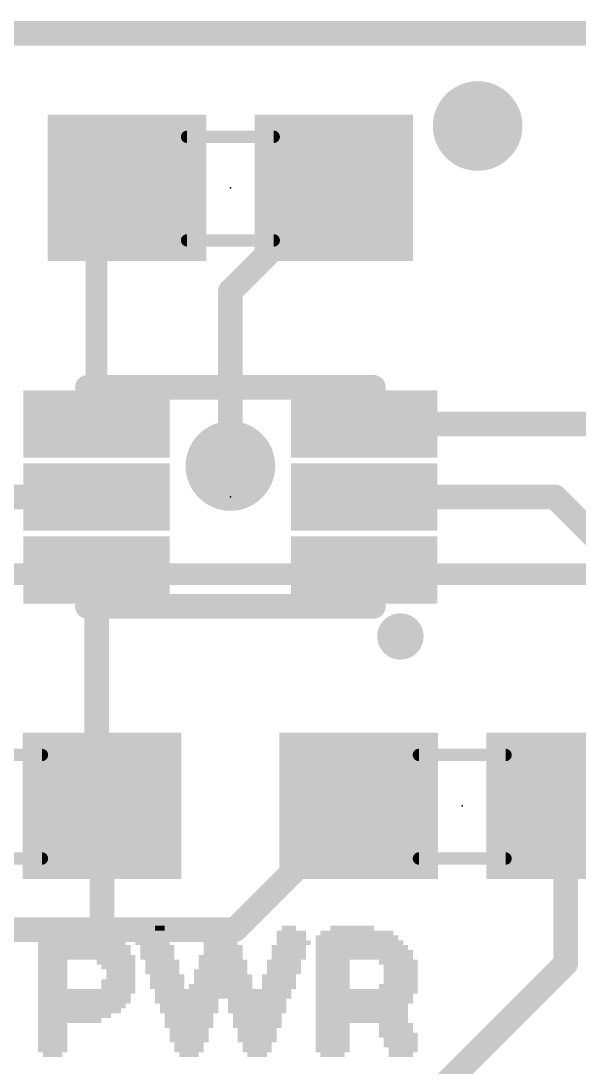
# Model space of a CAD drawing. Extents: x -32 to 103, y -61 to 35.
# Drawn here: x 17.33 to 21.92, y 8.01 to 16.61 of the extents above; entities that cross this region are included whole.
import ezdxf

# ---------------------------------------------------------------- set-up
doc = ezdxf.new("R2010")
doc.units = 0
for name, color, linetype in [('1', 12, 'CONTINUOUS'), ('16', 132, 'CONTINUOUS'), ('18', 110, 'CONTINUOUS'), ('21', 41, 'CONTINUOUS'), ('23', 53, 'CONTINUOUS'), ('29', 253, 'CONTINUOUS'), ('31', 253, 'CONTINUOUS'), ('51', 53, 'CONTINUOUS')]:
    doc.layers.add(name, color=color, linetype=linetype)

# ---------------------------------------------------------------- blocks, each defined once
blk = doc.blocks.new('RECT')
blk.add_solid([(-0.5, -0.5), (0.5, -0.5), (-0.5, 0.5), (0.5, 0.5)])
blk = doc.blocks.new('ROUNDV')
at = {"const_width": 0.5}
blk.add_lwpolyline([(0, -0.25, 1), (0, 0.25, 1), (0, -0.25)], format="xyb", dxfattribs=at)

msp = doc.modelspace()

# ---------------------------------------------------------------- linework, layer by layer
at = {"layer": '1'}
for points, const_width in [([(16.51, 16.51), (22.86, 16.51)], 0.2032), ([(17.95, 14.99), (18.2, 15.24)], 0.1778), ([(19.9, 15.24), (19.05, 14.39)], 0.2032), ([(17.95, 13.3), (17.95, 14.99)], 0.1778), ([(19.05, 14.39), (19.05, 12.954)], 0.2032), ([(20.15, 13.3), (22.68, 13.3)], 0.2032), ([(17.95, 12.7), (16.51, 12.7)], 0.2032), ([(21.717, 12.7), (20.15, 12.7)], 0.2032), ([(22.225, 12.192), (21.717, 12.7)], 0.2032), ([(17.95, 12.1), (17.95, 10.205)], 0.2032), ([(17.95, 10.205), (17.995, 10.16)], 0.2032), ([(17.995, 10.16), (17.995, 9.144)], 0.2032), ([(19.089, 9.144), (20.105, 10.16)], 0.2032), ([(21.805, 10.16), (21.805, 8.863)], 0.2032), ([(13.97, 9.144), (17.399, 9.144)], 0.2032), ([(17.399, 9.144), (17.995, 9.144)], 0.2032), ([(17.995, 9.144), (19.089, 9.144)], 0.2032), ([(21.805, 8.863), (19.927, 6.985)], 0.2032)]:
    msp.add_lwpolyline(points, dxfattribs=dict(at, const_width=const_width))
for points, const_width in [([(18.2314, 15.2086, 1), (18.1686, 15.2714)], 0.0889), ([(19.9359, 15.2041, 1), (19.8641, 15.2759)], 0.1016), ([(17.9945, 14.99, 1), (17.9055, 14.99)], 0.0889), ([(17.9186, 15.0214, 1), (17.9814, 14.9586)], 0.0889), ([(19.1008, 14.39, 1), (18.9992, 14.39)], 0.1016), ([(19.0141, 14.4259, 1), (19.0859, 14.3541)], 0.1016), ([(17.9055, 13.3, 1), (17.9945, 13.3)], 0.0889), ([(20.15, 13.3508, 1), (20.15, 13.2492)], 0.1016), ([(18.9992, 12.954, 1), (19.1008, 12.954)], 0.1016), ([(17.95, 12.6492, 1), (17.95, 12.7508)], 0.1016), ([(20.15, 12.7508, 1), (20.15, 12.6492)], 0.1016), ([(21.7529, 12.7359, 1), (21.6811, 12.6641)], 0.1016), ([(21.717, 12.6492, 1), (21.717, 12.7508)], 0.1016), ([(18.0008, 12.1, 1), (17.8992, 12.1)], 0.1016), ([(17.9859, 10.2409, 1), (17.9141, 10.1691)], 0.1016), ([(17.8992, 10.205, 1), (18.0008, 10.205)], 0.1016), ([(18.0458, 10.16, 1), (17.9442, 10.16)], 0.1016), ([(17.9591, 10.1241, 1), (18.0309, 10.1959)], 0.1016), ([(20.1409, 10.1241, 1), (20.0691, 10.1959)], 0.1016), ([(21.8558, 10.16, 1), (21.7542, 10.16)], 0.1016), ([(17.399, 9.1948, 1), (17.399, 9.0932)], 0.1016), ([(17.399, 9.0932, 1), (17.399, 9.1948)], 0.1016), ([(17.995, 9.1948, 1), (17.995, 9.0932)], 0.1016), ([(17.995, 9.0932, 1), (17.995, 9.1948)], 0.1016), ([(19.0531, 9.1799, 1), (19.1249, 9.1081)], 0.1016), ([(19.089, 9.0932, 1), (19.089, 9.1948)], 0.1016), ([(17.9442, 9.144, 1), (18.0458, 9.144)], 0.1016), ([(21.8409, 8.8271, 1), (21.7691, 8.8989)], 0.1016), ([(21.7542, 8.863, 1), (21.8558, 8.863)], 0.1016)]:
    msp.add_lwpolyline(points, format="xyb", dxfattribs=dict(at, const_width=const_width))
at = {"layer": '16', "const_width": 0.1778}
msp.add_lwpolyline([(29.21, 12.065), (17.1174, 12.065)], dxfattribs=at)
at = {"layer": '21', "const_width": 0.2032}
for points in [[(20.225, 13.6), (17.875, 13.6)], [(17.875, 11.8), (20.225, 11.8)]]:
    msp.add_lwpolyline(points, dxfattribs=at)
at = {"layer": '21'}
for points, const_width in [([(17.875, 13.6508, 1), (17.875, 13.5492)], 0.1016), ([(20.225, 13.5492, 1), (20.225, 13.6508)], 0.1016), ([(17.875, 11.8508, 1), (17.875, 11.7492)], 0.1016), ([(20.225, 11.7492, 1), (20.225, 11.8508)], 0.1016), ([(20.447, 11.4578, 1), (20.447, 11.6483, 1), (20.447, 11.4578)], 0.1905)]:
    msp.add_lwpolyline(points, format="xyb", dxfattribs=dict(at, const_width=const_width))
at = {"layer": '23'}
for p in [(19.05, 15.24), (19.05, 12.7), (20.955, 10.16)]:
    msp.add_point(p, dxfattribs=at)
at = {"layer": '51', "const_width": 0.1016}
for points in [[(19.406, 15.659), (18.694, 15.659)], [(19.406, 14.808), (18.694, 14.808)], [(17.501, 10.579), (16.789, 10.579)], [(21.311, 10.579), (20.599, 10.579)], [(17.501, 9.728), (16.789, 9.728)], [(21.311, 9.728), (20.599, 9.728)]]:
    msp.add_lwpolyline(points, dxfattribs=at)
at = {"layer": '51', "const_width": 0.0508}
for points in [[(18.694, 15.6844, 1), (18.694, 15.6336)], [(19.406, 15.6336, 1), (19.406, 15.6844)], [(18.694, 14.8334, 1), (18.694, 14.7826)], [(19.406, 14.7826, 1), (19.406, 14.8334)], [(17.501, 10.5536, 1), (17.501, 10.6044)], [(20.599, 10.6044, 1), (20.599, 10.5536)], [(21.311, 10.5536, 1), (21.311, 10.6044)], [(17.501, 9.7026, 1), (17.501, 9.7534)], [(20.599, 9.7534, 1), (20.599, 9.7026)], [(21.311, 9.7026, 1), (21.311, 9.7534)]]:
    msp.add_lwpolyline(points, format="xyb", dxfattribs=at)

# ---------------------------------------------------------------- block references
at = {"layer": '1', "xscale": 1.1, "rotation": 180}
for p in [(18.2, 15.24), (19.9, 15.24), (17.995, 10.16), (20.105, 10.16), (21.805, 10.16)]:
    msp.add_blockref('RECT', p, dxfattribs=at)
at = {"layer": '1', "yscale": 0.35, "rotation": 180}
for p in [(17.95, 13.3), (20.15, 13.3), (17.95, 12.7), (20.15, 12.7), (17.95, 12.1), (20.15, 12.1)]:
    msp.add_blockref('RECT', p, dxfattribs=at)
at = {"layer": '18', "xscale": 0.7366, "yscale": 0.7366}
for p in [(21.082, 15.748), (21.082, 15.748), (19.05, 12.954), (19.05, 12.954)]:
    msp.add_blockref('ROUNDV', p, dxfattribs=at)
at = {"layer": '21', "yscale": 0.04}
for p, xscale in [((17.77, 9.116), 0.6), ((17.73, 9.156), 0.36), ((18.43, 9.116), 0.24), ((18.47, 9.156), 0.08), ((18.99, 9.116), 0.16), ((19.55, 9.116), 0.24), ((19.53, 9.156), 0.12), ((20.09, 9.116), 0.6), ((20.05, 9.156), 0.36), ((17.81, 9.076), 0.68), ((17.83, 9.036), 0.72), ((18.41, 9.076), 0.28), ((18.41, 9.036), 0.28), ((18.97, 9.036), 0.28), ((18.99, 9.076), 0.24), ((19.55, 9.076), 0.24), ((19.57, 9.036), 0.28), ((20.09, 9.076), 0.68), ((20.11, 9.036), 0.72), ((17.85, 8.996), 0.76), ((17.85, 8.956), 0.76), ((18.45, 8.996), 0.28), ((18.45, 8.956), 0.28), ((18.99, 8.996), 0.32), ((18.99, 8.956), 0.32), ((19.53, 8.996), 0.28), ((19.53, 8.956), 0.28), ((20.13, 8.996), 0.76), ((20.15, 8.956), 0.8), ((17.87, 8.916), 0.8), ((17.59, 8.876), 0.24), ((17.59, 8.836), 0.24), ((18.11, 8.876), 0.32), ((18.13, 8.836), 0.28), ((18.45, 8.916), 0.28), ((18.49, 8.876), 0.28), ((18.49, 8.836), 0.28), ((18.97, 8.916), 0.36), ((18.99, 8.876), 0.4), ((18.99, 8.836), 0.4), ((19.49, 8.876), 0.28), ((19.49, 8.836), 0.28), ((19.53, 8.916), 0.28), ((20.15, 8.916), 0.8), ((19.89, 8.876), 0.28), ((19.89, 8.836), 0.28), ((20.43, 8.876), 0.32), ((20.45, 8.836), 0.28), ((17.59, 8.796), 0.24), ((17.59, 8.756), 0.24), ((18.15, 8.796), 0.24), ((18.15, 8.756), 0.24), ((18.49, 8.796), 0.28), ((18.53, 8.756), 0.28), ((18.97, 8.796), 0.44), ((18.99, 8.756), 0.48), ((19.45, 8.756), 0.28), ((19.49, 8.796), 0.28), ((19.89, 8.796), 0.28), ((19.89, 8.756), 0.28), ((20.45, 8.796), 0.28), ((20.45, 8.756), 0.28), ((17.59, 8.716), 0.24), ((17.59, 8.676), 0.24), ((18.13, 8.716), 0.28), ((18.13, 8.676), 0.28), ((18.53, 8.716), 0.28), ((18.53, 8.676), 0.28), ((18.97, 8.676), 0.52), ((18.99, 8.716), 0.48), ((19.45, 8.716), 0.28), ((19.45, 8.676), 0.28), ((19.89, 8.716), 0.28), ((19.89, 8.676), 0.28), ((20.43, 8.676), 0.32), ((20.45, 8.716), 0.28), ((17.87, 8.636), 0.8), ((17.85, 8.596), 0.76), ((18.99, 8.636), 1.12), ((18.99, 8.596), 1.12), ((20.17, 8.636), 0.84), ((20.15, 8.596), 0.8), ((17.85, 8.556), 0.76), ((17.83, 8.516), 0.72), ((18.69, 8.556), 0.52), ((18.71, 8.516), 0.48), ((19.27, 8.556), 0.48), ((19.27, 8.516), 0.48), ((20.15, 8.556), 0.8), ((20.13, 8.516), 0.76), ((17.81, 8.476), 0.68), ((17.77, 8.436), 0.6), ((18.71, 8.476), 0.48), ((18.71, 8.436), 0.4), ((19.27, 8.476), 0.48), ((19.27, 8.436), 0.4), ((20.13, 8.476), 0.76), ((20.13, 8.436), 0.76), ((17.73, 8.396), 0.52), ((17.59, 8.356), 0.24), ((18.71, 8.396), 0.4), ((18.71, 8.356), 0.4), ((19.27, 8.396), 0.4), ((19.27, 8.356), 0.4), ((20.13, 8.396), 0.76), ((19.89, 8.356), 0.28), ((20.41, 8.356), 0.28), ((17.59, 8.316), 0.24), ((17.59, 8.276), 0.24), ((17.59, 8.236), 0.24), ((18.71, 8.316), 0.32), ((18.71, 8.276), 0.32), ((18.71, 8.236), 0.32), ((19.27, 8.316), 0.32), ((19.27, 8.276), 0.32), ((19.27, 8.236), 0.32), ((19.89, 8.316), 0.28), ((19.89, 8.276), 0.28), ((19.89, 8.236), 0.28), ((20.41, 8.316), 0.28), ((20.43, 8.276), 0.32), ((20.45, 8.236), 0.28), ((17.59, 8.196), 0.24), ((17.59, 8.156), 0.24), ((18.71, 8.196), 0.24), ((18.71, 8.156), 0.24), ((19.27, 8.196), 0.24), ((19.27, 8.156), 0.24), ((19.89, 8.196), 0.28), ((19.89, 8.156), 0.28), ((20.45, 8.196), 0.28), ((20.47, 8.156), 0.24), ((17.59, 8.116), 0.16), ((18.71, 8.116), 0.16), ((19.27, 8.116), 0.16), ((19.89, 8.116), 0.2), ((20.45, 8.116), 0.2)]:
    msp.add_blockref('RECT', p, dxfattribs=dict(at, xscale=xscale))
at = {"layer": '29', "rotation": 180}
for p, xscale, yscale in [((18.2, 15.24), 1.3032, 1.2032), ((19.9, 15.24), 1.3032, 1.2032), ((17.95, 13.3), 1.2032, 0.5532), ((20.15, 13.3), 1.2032, 0.5532), ((17.95, 12.7), 1.2032, 0.5532), ((20.15, 12.7), 1.2032, 0.5532), ((17.95, 12.1), 1.2032, 0.5532), ((20.15, 12.1), 1.2032, 0.5532), ((17.995, 10.16), 1.3032, 1.2032), ((20.105, 10.16), 1.3032, 1.2032), ((21.805, 10.16), 1.3032, 1.2032)]:
    msp.add_blockref('RECT', p, dxfattribs=dict(at, xscale=xscale, yscale=yscale))
at = {"layer": '31', "xscale": 1.1, "rotation": 180}
for p in [(18.2, 15.24), (19.9, 15.24), (17.995, 10.16), (20.105, 10.16), (21.805, 10.16)]:
    msp.add_blockref('RECT', p, dxfattribs=at)
at = {"layer": '31', "yscale": 0.35, "rotation": 180}
for p in [(17.95, 13.3), (20.15, 13.3), (17.95, 12.7), (20.15, 12.7), (17.95, 12.1), (20.15, 12.1)]:
    msp.add_blockref('RECT', p, dxfattribs=at)
at = {"layer": '51', "xscale": 0.5001, "yscale": 0.95, "rotation": 180}
for p in [(18.4698, 15.2349), (19.6381, 15.2349), (17.7332, 10.1549), (20.3748, 10.1549), (21.5432, 10.1549)]:
    msp.add_blockref('RECT', p, dxfattribs=at)

doc.saveas('drawing.dxf')
